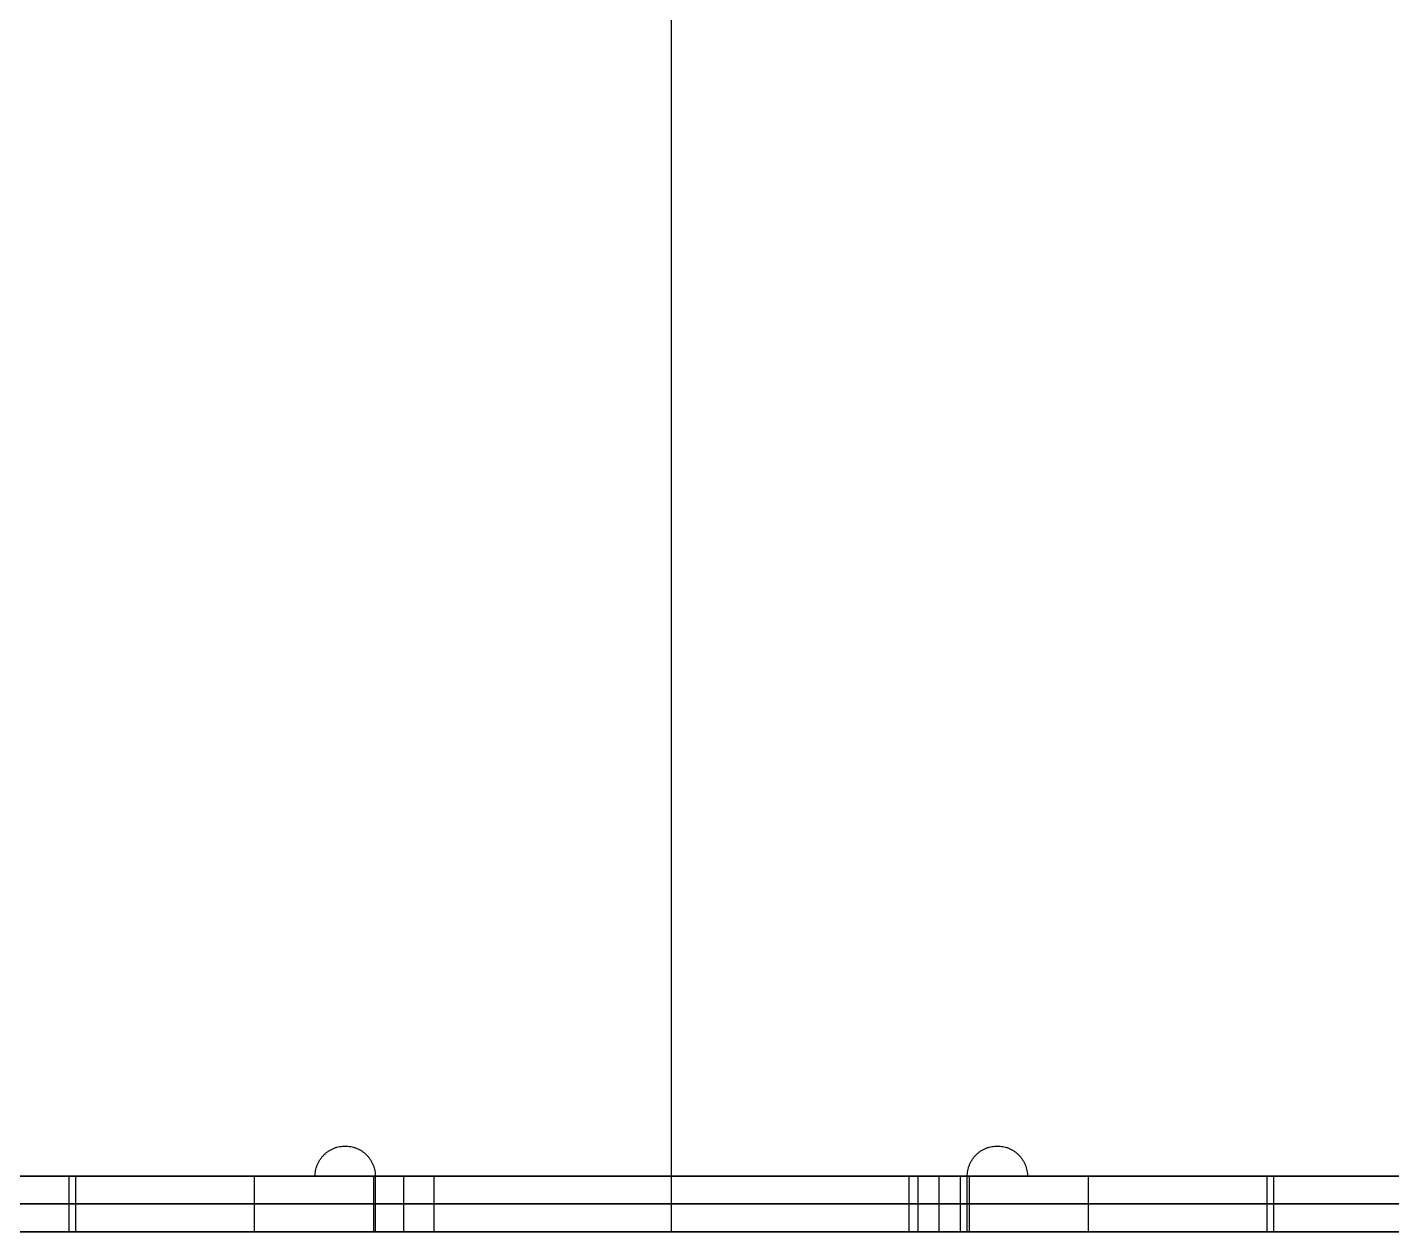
# Model space of a CAD drawing. Header units: millimetres. Extents: x -3003 to 2440, y -88 to 1748.
# Drawn here: x -2847 to -2699.8, y 630.9 to 760.9 of the extents above; entities that cross this region are included whole.
import ezdxf

# ---------------------------------------------------------------- set-up
doc = ezdxf.new("R2010")
doc.units = ezdxf.units.MM
doc.header["$MEASUREMENT"] = 0
doc.layers.add('ASSEMBLY', color=7, linetype='Continuous', true_color=0x000000)

msp = doc.modelspace()

# ---------------------------------------------------------------- linework, layer by layer
at = {"layer": 'ASSEMBLY'}
for p, q in [((-2777.55, 1020.86, 6), (-2777.55, 630.86, 6)), ((-2777.55, 1020.86, 12), (-2777.55, 630.86, 12)), ((-2552.55, 636.86, 321), (-3002.55, 636.86, 321)), ((-2777.55, 636.86, 636), (-2777.55, 636.86, 596)), ((-2777.55, 636.86, 556), (-2777.55, 636.86, 12)), ((-2552.55, 630.86, 321), (-3002.55, 630.86, 321)), ((-2777.55, 630.86, 636), (-2777.55, 630.86, 596)), ((-2777.55, 630.86, 556), (-2777.55, 630.86, 12))]:
    msp.add_line(p, q, dxfattribs=at)
for points, weights, degree, knots in [([(-2815.99, 636.86, 6), (-2815.99, 640.11, 6), (-2812.74, 640.11, 6), (-2809.49, 640.11, 6), (-2809.49, 636.86, 6)], [1, 0.707106781187, 1, 0.707106781187, 1], 2, [-80.030396, -80.030396, -80.030396, -74.925308, -74.925308, -69.82022, -69.82022, -69.82022]), ([(-2815.99, 636.86, 12), (-2815.99, 640.11, 12), (-2812.74, 640.11, 12), (-2809.49, 640.11, 12), (-2809.49, 636.86, 12)], [1, 0.707106781187, 1, 0.707106781187, 1], 2, [-80.030396, -80.030396, -80.030396, -74.925308, -74.925308, -69.82022, -69.82022, -69.82022]), ([(-2815.99, 636.86, 9), (-2815.99, 640.11, 9), (-2812.74, 640.11, 9), (-2809.49, 640.11, 9), (-2809.49, 636.86, 9)], [1, 0.707106781187, 1, 0.707106781187, 1], 2, [-80.030396, -80.030396, -80.030396, -74.925308, -74.925308, -69.82022, -69.82022, -69.82022]), ([(-2745.61, 636.86, 6), (-2745.61, 640.11, 6), (-2742.36, 640.11, 6), (-2739.11, 640.11, 6), (-2739.11, 636.86, 6)], [1, 0.707106781187, 1, 0.707106781187, 1], 2, [-66.82022, -66.82022, -66.82022, -61.715132, -61.715132, -56.610044, -56.610044, -56.610044]), ([(-2745.61, 636.86, 12), (-2745.61, 640.11, 12), (-2742.36, 640.11, 12), (-2739.11, 640.11, 12), (-2739.11, 636.86, 12)], [1, 0.707106781187, 1, 0.707106781187, 1], 2, [-66.82022, -66.82022, -66.82022, -61.715132, -61.715132, -56.610044, -56.610044, -56.610044]), ([(-2745.61, 636.86, 9), (-2745.61, 640.11, 9), (-2742.36, 640.11, 9), (-2739.11, 640.11, 9), (-2739.11, 636.86, 9)], [1, 0.707106781187, 1, 0.707106781187, 1], 2, [-66.82022, -66.82022, -66.82022, -61.715132, -61.715132, -56.610044, -56.610044, -56.610044]), ([(-2822.55, 636.86, 556), (-2834.27, 636.86, 556), (-2842.55, 636.86, 564.28), (-2842.55, 636.86, 576), (-2842.55, 636.86, 587.72), (-2834.27, 636.86, 596), (-2822.55, 636.86, 596)], [1, 0.804737854124, 0.804737854124, 1, 0.804737854124, 0.804737854124, 1], 3, [-29.386742, -29.386742, -29.386742, -29.386742, 2.022469, 2.022469, 2.022469, 33.43168, 33.43168, 33.43168, 33.43168]), ([(-2809.69, 636.86, 12), (-2809.69, 636.86, 15.25), (-2806.44, 636.86, 15.25), (-2803.19, 636.86, 15.25), (-2803.19, 636.86, 12)], [1, 0.707106781186, 1, 0.707106781186, 1], 2, [-164.823005, -164.823005, -164.823005, -159.717916, -159.717916, -154.612828, -154.612828, -154.612828]), ([(-2751.91, 636.86, 12), (-2751.91, 636.86, 13.35), (-2750.95, 636.86, 14.3), (-2750, 636.86, 15.25), (-2748.66, 636.86, 15.25), (-2747.31, 636.86, 15.25), (-2746.36, 636.86, 14.3), (-2745.41, 636.86, 13.35), (-2745.41, 636.86, 12)], [1, 0.923879513788, 1, 0.923879513788, 1, 0.923879513788, 1, 0.923879513788, 1], 2, [-153.815051, -153.815051, -153.815051, -151.262506, -151.262506, -148.709962, -148.709962, -146.157418, -146.157418, -143.604873, -143.604873, -143.604873]), ([(-2732.55, 636.86, 596), (-2720.83, 636.86, 596), (-2712.55, 636.86, 587.72), (-2712.55, 636.86, 576), (-2712.55, 636.86, 564.28), (-2720.83, 636.86, 556), (-2732.55, 636.86, 556)], [1, 0.804737854124, 0.804737854124, 1, 0.804737854124, 0.804737854124, 1], 3, [123.43168, 123.43168, 123.43168, 123.43168, 154.840892, 154.840892, 154.840892, 186.250103, 186.250103, 186.250103, 186.250103]), ([(-2822.55, 633.86, 556), (-2834.27, 633.86, 556), (-2842.55, 633.86, 564.28), (-2842.55, 633.86, 576), (-2842.55, 633.86, 587.72), (-2834.27, 633.86, 596), (-2822.55, 633.86, 596)], [1, 0.804737854124, 0.804737854124, 1, 0.804737854124, 0.804737854124, 1], 3, [-29.386742, -29.386742, -29.386742, -29.386742, 2.022469, 2.022469, 2.022469, 33.43168, 33.43168, 33.43168, 33.43168]), ([(-2809.69, 633.86, 12), (-2809.69, 633.86, 15.25), (-2806.44, 633.86, 15.25), (-2803.19, 633.86, 15.25), (-2803.19, 633.86, 12)], [1, 0.707106781186, 1, 0.707106781186, 1], 2, [-164.823005, -164.823005, -164.823005, -159.717916, -159.717916, -154.612828, -154.612828, -154.612828]), ([(-2751.91, 633.86, 12), (-2751.91, 633.86, 13.35), (-2750.95, 633.86, 14.3), (-2750, 633.86, 15.25), (-2748.66, 633.86, 15.25), (-2747.31, 633.86, 15.25), (-2746.36, 633.86, 14.3), (-2745.41, 633.86, 13.35), (-2745.41, 633.86, 12)], [1, 0.923879513788, 1, 0.923879513788, 1, 0.923879513788, 1, 0.923879513788, 1], 2, [-153.815051, -153.815051, -153.815051, -151.262506, -151.262506, -148.709962, -148.709962, -146.157418, -146.157418, -143.604873, -143.604873, -143.604873]), ([(-2732.55, 633.86, 596), (-2720.83, 633.86, 596), (-2712.55, 633.86, 587.72), (-2712.55, 633.86, 576), (-2712.55, 633.86, 564.28), (-2720.83, 633.86, 556), (-2732.55, 633.86, 556)], [1, 0.804737854124, 0.804737854124, 1, 0.804737854124, 0.804737854124, 1], 3, [123.43168, 123.43168, 123.43168, 123.43168, 154.840892, 154.840892, 154.840892, 186.250103, 186.250103, 186.250103, 186.250103]), ([(-2822.55, 630.86, 556), (-2834.27, 630.86, 556), (-2842.55, 630.86, 564.28), (-2842.55, 630.86, 576), (-2842.55, 630.86, 587.72), (-2834.27, 630.86, 596), (-2822.55, 630.86, 596)], [1, 0.804737854124, 0.804737854124, 1, 0.804737854124, 0.804737854124, 1], 3, [-29.386742, -29.386742, -29.386742, -29.386742, 2.022469, 2.022469, 2.022469, 33.43168, 33.43168, 33.43168, 33.43168]), ([(-2809.69, 630.86, 12), (-2809.69, 630.86, 15.25), (-2806.44, 630.86, 15.25), (-2803.19, 630.86, 15.25), (-2803.19, 630.86, 12)], [1, 0.707106781186, 1, 0.707106781186, 1], 2, [-164.823005, -164.823005, -164.823005, -159.717916, -159.717916, -154.612828, -154.612828, -154.612828]), ([(-2751.91, 630.86, 12), (-2751.91, 630.86, 13.35), (-2750.95, 630.86, 14.3), (-2750, 630.86, 15.25), (-2748.66, 630.86, 15.25), (-2747.31, 630.86, 15.25), (-2746.36, 630.86, 14.3), (-2745.41, 630.86, 13.35), (-2745.41, 630.86, 12)], [1, 0.923879513788, 1, 0.923879513788, 1, 0.923879513788, 1, 0.923879513788, 1], 2, [-153.815051, -153.815051, -153.815051, -151.262506, -151.262506, -148.709962, -148.709962, -146.157418, -146.157418, -143.604873, -143.604873, -143.604873]), ([(-2732.55, 630.86, 596), (-2720.83, 630.86, 596), (-2712.55, 630.86, 587.72), (-2712.55, 630.86, 576), (-2712.55, 630.86, 564.28), (-2720.83, 630.86, 556), (-2732.55, 630.86, 556)], [1, 0.804737854124, 0.804737854124, 1, 0.804737854124, 0.804737854124, 1], 3, [123.43168, 123.43168, 123.43168, 123.43168, 154.840892, 154.840892, 154.840892, 186.250103, 186.250103, 186.250103, 186.250103])]:
    msp.add_rational_spline(points, weights, degree=degree, knots=knots, dxfattribs=at)
for points, degree in [([(-2812.74, 640.11, 6), (-2812.74, 640.11, 9), (-2812.74, 640.11, 12)], 2), ([(-2742.36, 640.11, 6), (-2742.36, 640.11, 9), (-2742.36, 640.11, 12)], 2), ([(-2558.55, 636.86, 636), (-2777.55, 636.86, 636), (-2996.55, 636.86, 636)], 2), ([(-2873.98, 636.86, 6), (-2841.84, 636.86, 6), (-2809.69, 636.86, 6)], 2), ([(-2867.68, 636.86, 6), (-2841.84, 636.86, 6), (-2815.99, 636.86, 6)], 2), ([(-2867.68, 636.86, 12), (-2841.84, 636.86, 12), (-2815.99, 636.86, 12)], 2), ([(-2867.68, 636.86, 9), (-2841.84, 636.86, 9), (-2815.99, 636.86, 9)], 2), ([(-2842.55, 636.86, 576), (-2842.55, 633.86, 576), (-2842.55, 630.86, 576)], 2), ([(-2841.84, 636.86, 6), (-2841.84, 636.86, 9), (-2841.84, 636.86, 12)], 2), ([(-2841.84, 636.86, 6), (-2841.84, 633.86, 6), (-2841.84, 630.86, 6)], 2), ([(-2732.55, 636.86, 556), (-2762.55, 636.86, 556), (-2792.55, 636.86, 556), (-2822.55, 636.86, 556)], 3), ([(-2822.55, 636.86, 556), (-2822.55, 633.86, 556), (-2822.55, 630.86, 556)], 2), ([(-2822.55, 636.86, 596), (-2822.55, 633.86, 596), (-2822.55, 630.86, 596)], 2), ([(-2822.55, 636.86, 596), (-2792.55, 636.86, 596), (-2762.55, 636.86, 596), (-2732.55, 636.86, 596)], 3), ([(-2815.99, 636.86, 6), (-2815.99, 636.86, 9), (-2815.99, 636.86, 12)], 2), ([(-2809.69, 636.86, 6), (-2809.69, 633.86, 6), (-2809.69, 630.86, 6)], 2), ([(-2809.69, 636.86, 6), (-2809.69, 636.86, 9), (-2809.69, 636.86, 12)], 2), ([(-2809.69, 636.86, 12), (-2809.69, 633.86, 12), (-2809.69, 630.86, 12)], 2), ([(-2809.69, 636.86, 9), (-2809.69, 633.86, 9), (-2809.69, 630.86, 9)], 2), ([(-2809.49, 636.86, 6), (-2809.49, 636.86, 9), (-2809.49, 636.86, 12)], 2), ([(-2809.49, 636.86, 6), (-2809.49, 633.86, 6), (-2809.49, 630.86, 6)], 2), ([(-2809.49, 636.86, 12), (-2809.49, 633.86, 12), (-2809.49, 630.86, 12)], 2), ([(-2809.49, 636.86, 9), (-2809.49, 633.86, 9), (-2809.49, 630.86, 9)], 2), ([(-2806.44, 636.86, 15.25), (-2806.44, 633.86, 15.25), (-2806.44, 630.86, 15.25)], 2), ([(-2803.19, 636.86, 12), (-2803.19, 633.86, 12), (-2803.19, 630.86, 12)], 2), ([(-2803.19, 636.86, 12), (-2777.55, 636.86, 12), (-2751.91, 636.86, 12)], 2), ([(-2777.55, 636.86, 636), (-2777.55, 633.86, 636), (-2777.55, 630.86, 636)], 2), ([(-2777.55, 636.86, 12), (-2777.55, 633.86, 12), (-2777.55, 630.86, 12)], 2), ([(-2777.55, 636.86, 556), (-2777.55, 633.86, 556), (-2777.55, 630.86, 556)], 2), ([(-2777.55, 636.86, 596), (-2777.55, 633.86, 596), (-2777.55, 630.86, 596)], 2), ([(-2751.91, 636.86, 12), (-2751.91, 633.86, 12), (-2751.91, 630.86, 12)], 2), ([(-2750.95, 636.86, 14.3), (-2750.95, 633.86, 14.3), (-2750.95, 630.86, 14.3)], 2), ([(-2748.66, 636.86, 15.25), (-2748.66, 633.86, 15.25), (-2748.66, 630.86, 15.25)], 2), ([(-2746.36, 636.86, 14.3), (-2746.36, 633.86, 14.3), (-2746.36, 630.86, 14.3)], 2), ([(-2745.61, 630.86, 6), (-2745.61, 633.86, 6), (-2745.61, 636.86, 6)], 2), ([(-2745.61, 636.86, 6), (-2745.61, 636.86, 9), (-2745.61, 636.86, 12)], 2), ([(-2745.61, 630.86, 12), (-2745.61, 633.86, 12), (-2745.61, 636.86, 12)], 2), ([(-2745.61, 630.86, 9), (-2745.61, 633.86, 9), (-2745.61, 636.86, 9)], 2), ([(-2745.41, 636.86, 12), (-2745.41, 633.86, 12), (-2745.41, 630.86, 12)], 2), ([(-2745.41, 636.86, 12), (-2745.41, 636.86, 9), (-2745.41, 636.86, 6)], 2), ([(-2745.41, 636.86, 6), (-2745.41, 633.86, 6), (-2745.41, 630.86, 6)], 2), ([(-2745.41, 636.86, 6), (-2713.26, 636.86, 6), (-2681.12, 636.86, 6)], 2), ([(-2745.41, 636.86, 9), (-2745.41, 633.86, 9), (-2745.41, 630.86, 9)], 2), ([(-2739.11, 636.86, 6), (-2739.11, 636.86, 9), (-2739.11, 636.86, 12)], 2), ([(-2739.11, 636.86, 6), (-2713.26, 636.86, 6), (-2687.42, 636.86, 6)], 2), ([(-2739.11, 636.86, 12), (-2713.26, 636.86, 12), (-2687.42, 636.86, 12)], 2), ([(-2739.11, 636.86, 9), (-2713.26, 636.86, 9), (-2687.42, 636.86, 9)], 2), ([(-2732.55, 636.86, 556), (-2732.55, 633.86, 556), (-2732.55, 630.86, 556)], 2), ([(-2732.55, 636.86, 596), (-2732.55, 633.86, 596), (-2732.55, 630.86, 596)], 2), ([(-2713.26, 636.86, 6), (-2713.26, 636.86, 9), (-2713.26, 636.86, 12)], 2), ([(-2713.26, 636.86, 6), (-2713.26, 633.86, 6), (-2713.26, 630.86, 6)], 2), ([(-2712.55, 636.86, 576), (-2712.55, 633.86, 576), (-2712.55, 630.86, 576)], 2), ([(-2558.55, 633.86, 636), (-2777.55, 633.86, 636), (-2996.55, 633.86, 636)], 2), ([(-2873.98, 633.86, 6), (-2841.84, 633.86, 6), (-2809.69, 633.86, 6)], 2), ([(-2732.55, 633.86, 556), (-2762.55, 633.86, 556), (-2792.55, 633.86, 556), (-2822.55, 633.86, 556)], 3), ([(-2822.55, 633.86, 596), (-2792.55, 633.86, 596), (-2762.55, 633.86, 596), (-2732.55, 633.86, 596)], 3), ([(-2809.69, 633.86, 6), (-2809.69, 633.86, 9), (-2809.69, 633.86, 12)], 2), ([(-2809.49, 633.86, 6), (-2809.49, 633.86, 9), (-2809.49, 633.86, 12)], 2), ([(-2803.19, 633.86, 12), (-2777.55, 633.86, 12), (-2751.91, 633.86, 12)], 2), ([(-2745.61, 633.86, 6), (-2745.61, 633.86, 9), (-2745.61, 633.86, 12)], 2), ([(-2745.41, 633.86, 12), (-2745.41, 633.86, 9), (-2745.41, 633.86, 6)], 2), ([(-2745.41, 633.86, 6), (-2713.26, 633.86, 6), (-2681.12, 633.86, 6)], 2), ([(-2558.55, 630.86, 636), (-2777.55, 630.86, 636), (-2996.55, 630.86, 636)], 2), ([(-2873.98, 630.86, 6), (-2841.84, 630.86, 6), (-2809.69, 630.86, 6)], 2), ([(-2732.55, 630.86, 556), (-2762.55, 630.86, 556), (-2792.55, 630.86, 556), (-2822.55, 630.86, 556)], 3), ([(-2822.55, 630.86, 596), (-2792.55, 630.86, 596), (-2762.55, 630.86, 596), (-2732.55, 630.86, 596)], 3), ([(-2809.69, 630.86, 6), (-2809.69, 630.86, 9), (-2809.69, 630.86, 12)], 2), ([(-2809.49, 630.86, 6), (-2809.49, 630.86, 9), (-2809.49, 630.86, 12)], 2), ([(-2809.49, 630.86, 6), (-2777.55, 630.86, 6), (-2745.61, 630.86, 6)], 2), ([(-2809.49, 630.86, 12), (-2777.55, 630.86, 12), (-2745.61, 630.86, 12)], 2), ([(-2809.49, 630.86, 9), (-2777.55, 630.86, 9), (-2745.61, 630.86, 9)], 2), ([(-2803.19, 630.86, 12), (-2777.55, 630.86, 12), (-2751.91, 630.86, 12)], 2), ([(-2777.55, 630.86, 6), (-2777.55, 630.86, 9), (-2777.55, 630.86, 12)], 2), ([(-2745.61, 630.86, 6), (-2745.61, 630.86, 9), (-2745.61, 630.86, 12)], 2), ([(-2745.41, 630.86, 12), (-2745.41, 630.86, 9), (-2745.41, 630.86, 6)], 2), ([(-2745.41, 630.86, 6), (-2713.26, 630.86, 6), (-2681.12, 630.86, 6)], 2)]:
    msp.add_open_spline(points, degree=degree, dxfattribs=at)

doc.saveas('drawing.dxf')
